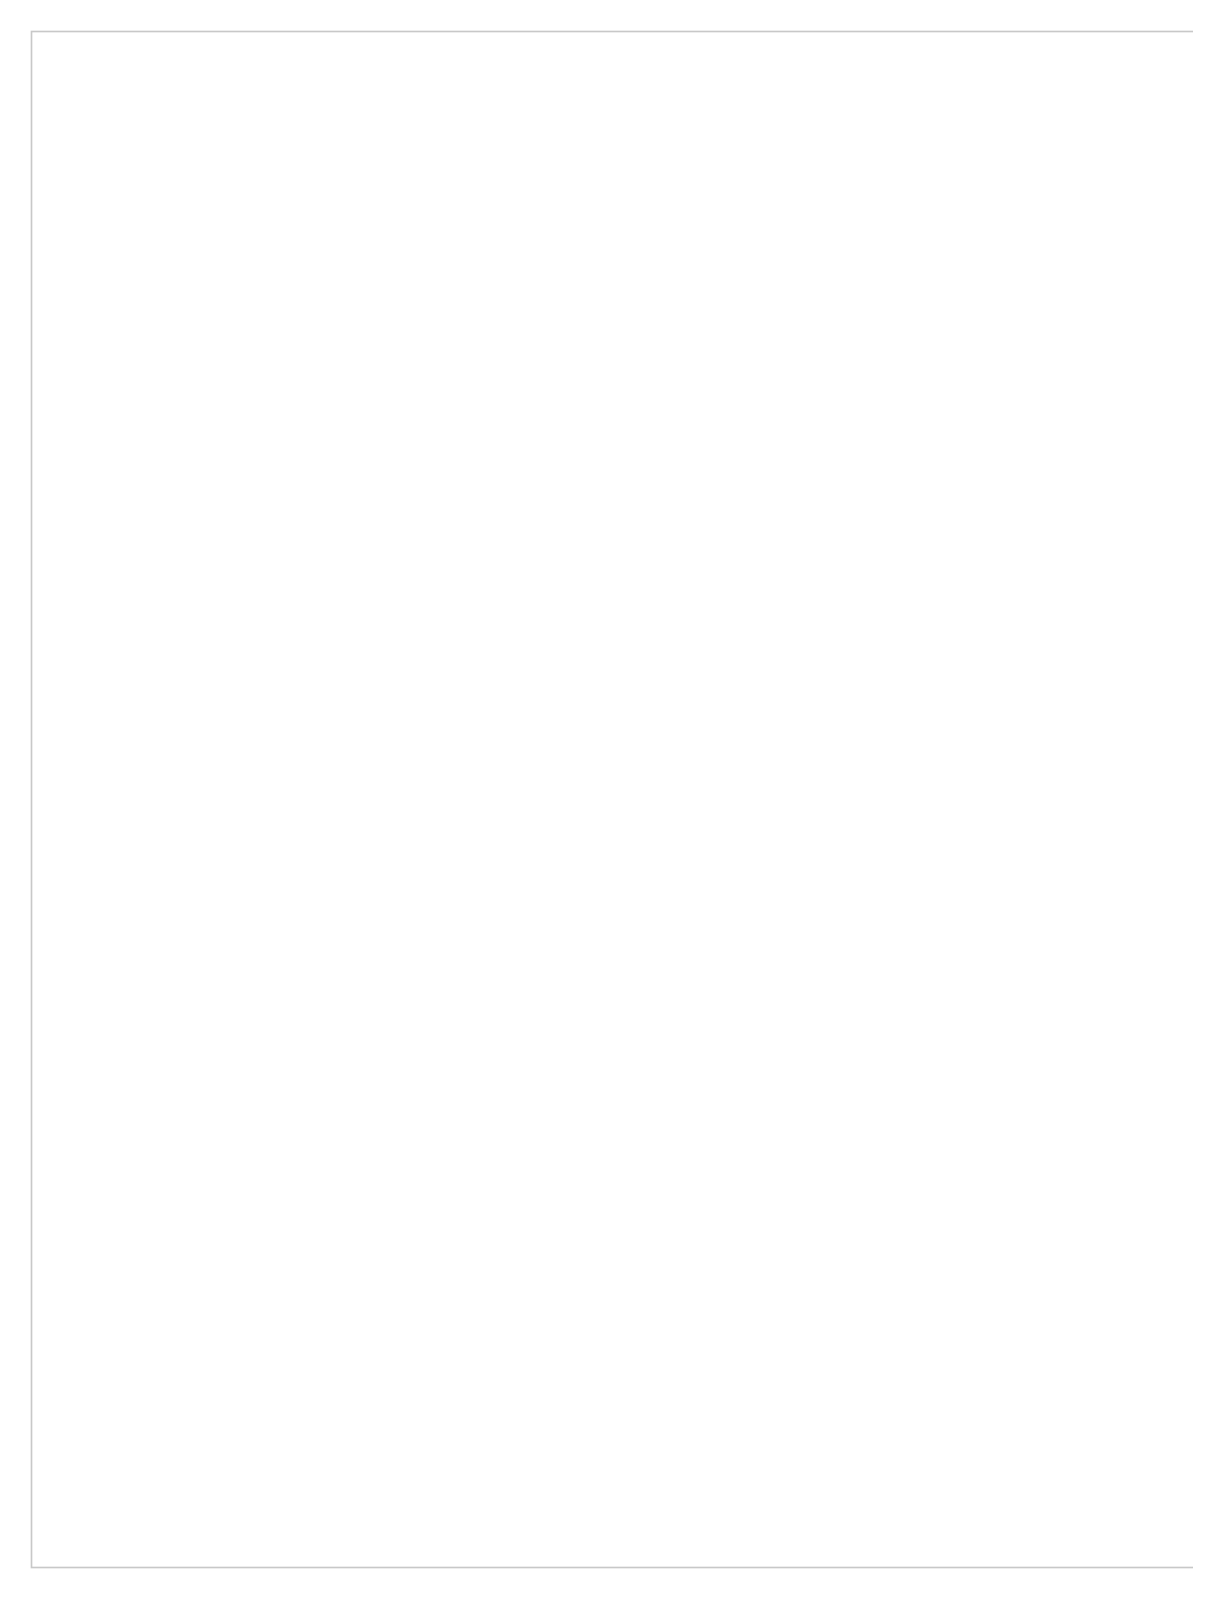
# Paper-space layout 'Layout1' of a CAD drawing. Header units: inches. Extents: x 0.31 to 9.8, y 0.82 to 7.14.
# Drawn here: x 0.31 to 5.06, y 0.82 to 7.14 of the extents above; entities that cross this region are included whole.
import ezdxf
from ezdxf.enums import TextEntityAlignment as Align

# ---------------------------------------------------------------- set-up
doc = ezdxf.new("R2010")
doc.units = ezdxf.units.IN
doc.header["$MEASUREMENT"] = 0
doc.styles.get("Standard").update_dxf_attribs({"font": 'romans.shx'})

# ---------------------------------------------------------------- blocks, each defined once
blk = doc.blocks.new('S&L Title Block V2')
at = {"color": 2}
for points in [[(0, 22.587), (0.025, 22.562), (33.9, 22.587), (33.875, 22.562)], [(0, 0), (0.025, 0.025), (0, 22.587), (0.025, 22.562)], [(33.888, 0), (33.888, 0.025), (0, 0), (0.025, 0.025)]]:
    blk.add_trace(points, dxfattribs=at)
for tag, height, p in [('TITLE#1', 0.15, (31.11, 1.739)), ('TITLE#2', 0.1, (31.129, 1.58)), ('REV1_DATE', 0.1, (27.51, 1.338)), ('REV1_BY', 0.1, (28.165, 1.338)), ('REV2_DATE', 0.1, (27.513, 1.086)), ('REV2_BY', 0.1, (28.165, 1.086)), ('REV3_DATE', 0.1, (27.505, 0.842)), ('REV3_BY', 0.1, (28.165, 0.842)), ('REV4_DATE', 0.1, (27.513, 0.59)), ('REV4_BY', 0.1, (28.165, 0.589)), ('REV5_DATE', 0.1, (27.512, 0.321)), ('REV5_BY', 0.1, (28.165, 0.319)), ('REV6_DATE', 0.1, (27.512, 0.094)), ('REV6_BY', 0.1, (28.165, 0.097))]:
    blk.add_attdef(tag, text='', height=height).set_placement(p, align=Align.CENTER)
for tag, p, height in [('DRAWNBY', (28.968, 0.735), 0.1), ('SCALE', (30.644, 0.731), 0.1), ('CHKBY', (28.975, 0.429), 0.1), ('DATE', (30.653, 0.449), 0.1), ('SH#', (32.993, 0.197), 0.125)]:
    blk.add_attdef(tag, p, '', height=height)
blk.add_attdef('JOB#', text='', height=0.125).set_placement((32.83, 0.195), align=Align.RIGHT)
at = {"flags": 9}
blk.add_attdef('WD_TB', (0, 0), '', height=0.1, dxfattribs=at)

psp = doc.layouts.get("Layout1")

# ---------------------------------------------------------------- block references
at = {"xscale": 0.2798589558904896, "yscale": 0.2798589558904896, "zscale": 0.2798589558904896}
psp.add_blockref('S&L Title Block V2', (0.3128, 0.8186), dxfattribs=at)

doc.saveas('drawing.dxf')
